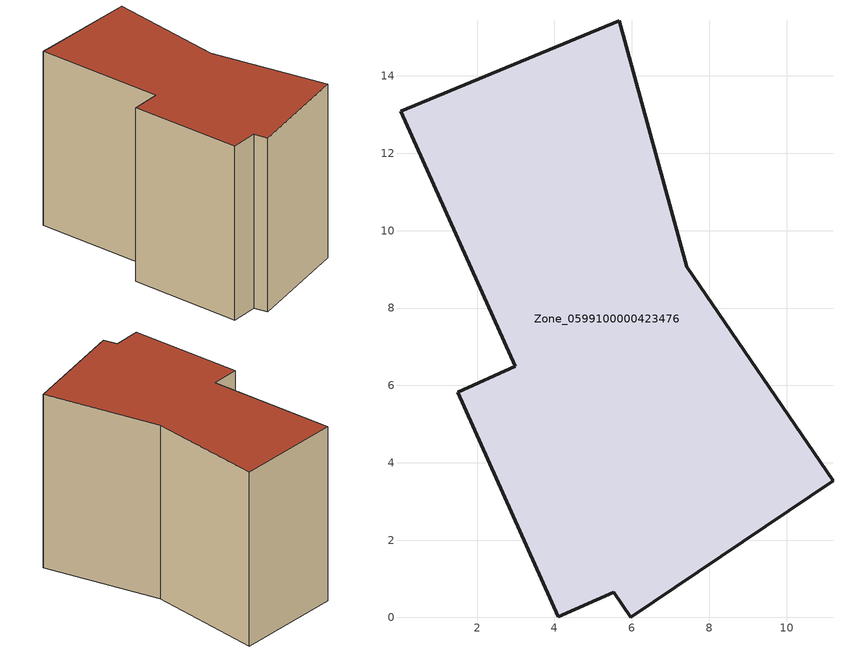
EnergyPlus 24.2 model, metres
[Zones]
Zone_0599100000423476
 floor ground (C_G): 5.68,15.43 7.42,9.06 11.2,3.53 5.97,0 5.53,0.66 4.1,0.01 1.5,5.82 2.99,6.49 0.02,13.09 z0
 wall outside (C_F): 1.5,5.82 4.1,0.01 5.53,0.66 5.97,0 11.2,3.53 7.42,9.06 5.68,15.43 0.02,13.09 2.99,6.49 1.5,5.82 z0:10.05
 roof outside (C_R): 7.42,9.06 5.68,15.43 0.02,13.09 2.99,6.49 1.5,5.82 4.1,0.01 5.53,0.66 5.97,0 11.2,3.53 z10.05
[BUILDING]
Pand.0599100000423476: North Axis=0; Terrain=City; Loads Convergence Tolerance Value=0.04; Temperature Convergence Tolerance Value=0.4; Solar Distribution=FullExterior; Maximum Number of Warmup Days=25; Minimum Number of Warmup Days=1
[Site:Location]
Rotterdam.The.Hague.AP_ZH_NLD Design_Conditions: Latitude=51.96; Longitude=4.45; Time Zone=1; Elevation=-4.5
[SITE:GROUNDTEMPERATURE:BUILDINGSURFACE]
18, 18, 18, 18, 18, 18, 18, 18, 18, 18, 18, 18
[MATERIAL] Thermal Absorptance=0.9; Solar Absorptance=0.7; Visible Absorptance=0.7
Name | Roughness | Thickness | Conductivity | Density | Specific Heat
G.TC.2006-2014 | MediumSmooth | 0.15 | 0.06 | 540 | 1210
F.TC.2006-2014 | Rough | 0.3 | 0.12 | 1920 | 840
R.TC.2006-2014 | MediumRough | 0.2 | 0.08 | 1500 | 1000
[CONSTRUCTION]
C_G: G.TC.2006-2014
C_F: F.TC.2006-2014
C_R: R.TC.2006-2014
[ZONE]
Zone_0599100000423476: Type=1; Multiplier=1; Ceiling Height=Autocalculate; Volume=Autocalculate; Floor Area=autocalculate; Part of Total Floor Area=Yes
[ZONEINFILTRATION:DESIGNFLOWRATE]
Infil_Zone_0599100000423476: Zone or ZoneList or Space or SpaceList=Zone_0599100000423476; Schedule=AlwaysOn; Design Flow Rate Calculation Method=Flow/Area; Flow Rate per Floor Area=0.0015; Constant Term Coefficient=1; Temperature Term Coefficient=0; Velocity Term Coefficient=0; Velocity Squared Term Coefficient=0
[HVACTEMPLATE:ZONE:IDEALLOADSAIRSYSTEM]
Zone_0599100000423476: Maximum Heating Supply Air Temperature=50; Minimum Cooling Supply Air Temperature=13; Maximum Heating Supply Air Humidity Ratio=0.0156; Minimum Cooling Supply Air Humidity Ratio=0.0077; Heating Limit=NoLimit; Cooling Limit=NoLimit; Dehumidification Control Type=ConstantSensibleHeatRatio; Cooling Sensible Heat Ratio=0.7; Dehumidification Setpoint=60; Humidification Control Type=None; Humidification Setpoint=30; Outdoor Air Method=None; Outdoor Air Flow Rate per Person=0.00944; Outdoor Air Flow Rate per Zone Floor Area=0; Outdoor Air Flow Rate per Zone=0; Demand Controlled Ventilation Type=None; Outdoor Air Economizer Type=NoEconomizer; Heat Recovery Type=None; Sensible Heat Recovery Effectiveness=0.7; Latent Heat Recovery Effectiveness=0.65
[ZONECONTROL:THERMOSTAT]
ThermostatControl_Zone_0599100000423476: Zone or ZoneList=Zone_0599100000423476; Control Type Schedule=DualSetpointControlType; Control 1=Thermostat_Zone_0599100000423476; Temperature Difference Between Cutout And Setpoint=0
[THERMOSTATSETPOINT:DUALSETPOINT]
Thermostat_Zone_0599100000423476: Heating Setpoint Temperature Schedule=HeatingSetpoint_Zone_0599100000423476; Cooling Setpoint Temperature Schedule=CoolingSetpoint_Zone_0599100000423476
[SCHEDULE:COMPACT]
HeatingSetpoint_Zone_0599100000423476: Through: 12/31, For: AllDays, Until: 24:00, 21
CoolingSetpoint_Zone_0599100000423476: Through: 12/31, For: AllDays, Until: 24:00, 24
DualSetpointControlType: Through: 12/31, For: AllDays, Until: 24:00, 4
AlwaysOn: Through: 12/31, For: AllDays, Until: 24:00, 1
